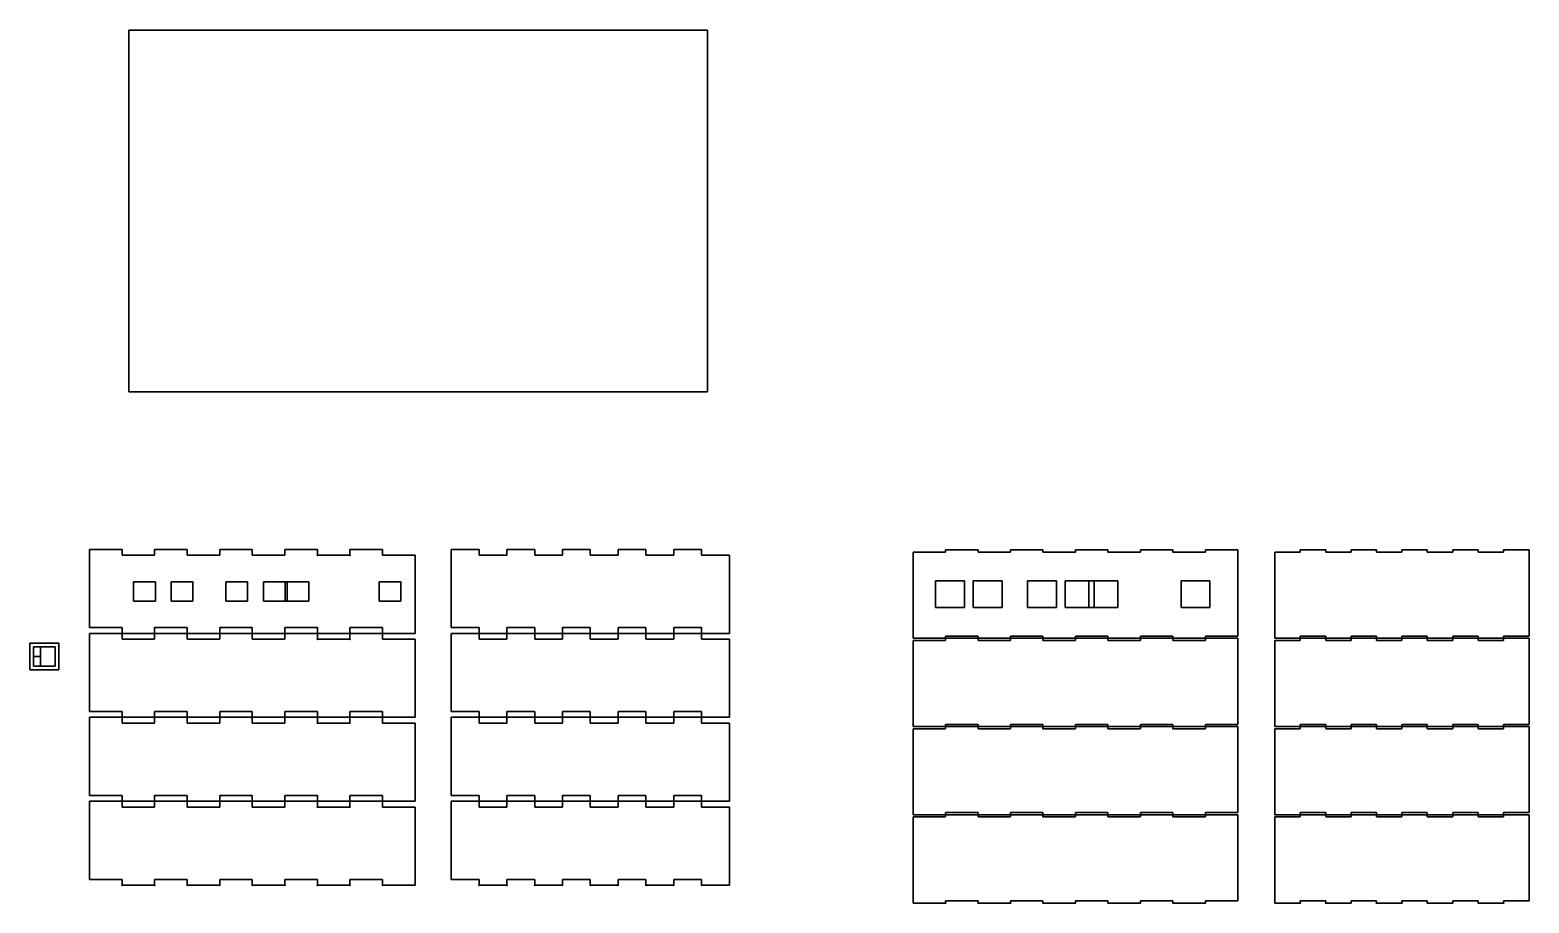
# Model space of a CAD drawing. Header units: millimetres. Extents: x 14254 to 24907, y 5288 to 8625.
# Drawn here: x 20767 to 22839, y 7418 to 8625 of the extents above; entities that cross this region are included whole.
import ezdxf

# ---------------------------------------------------------------- set-up
doc = ezdxf.new("R2010")
doc.units = ezdxf.units.MM
doc.layers.add('Tyk fuldstregslinje (Optegning)', color=7, linetype='Continuous', lineweight=30)

msp = doc.modelspace()

# ---------------------------------------------------------------- linework, layer by layer
at = {"layer": 'Tyk fuldstregslinje (Optegning)'}
for p, q in [((21703.8, 8624.8), (20903.8, 8624.8)), ((20903.8, 8624.8), (20903.8, 8124.8)), ((21703.8, 8124.8), (21703.8, 8624.8)), ((20903.8, 8124.8), (21703.8, 8124.8)), ((20849.4, 7898.8), (20849.4, 7906.8)), ((20849.4, 7906.8), (20894.4, 7906.8)), ((20849.4, 7798.8), (20849.4, 7898.8)), ((20894.4, 7898.8), (20894.4, 7906.8)), ((20894.4, 7898.8), (20939.4, 7898.8)), ((20939.4, 7898.8), (20894.4, 7898.8)), ((20939.4, 7898.8), (20939.4, 7906.8)), ((20939.4, 7906.8), (20984.4, 7906.8)), ((20984.4, 7898.8), (20984.4, 7906.8)), ((21029.4, 7898.8), (20984.4, 7898.8)), ((20984.4, 7898.8), (21029.4, 7898.8)), ((21029.4, 7898.8), (21029.4, 7906.8)), ((21029.4, 7906.8), (21074.4, 7906.8)), ((21074.4, 7898.8), (21074.4, 7906.8)), ((21119.4, 7898.8), (21074.4, 7898.8)), ((21074.4, 7898.8), (21119.4, 7898.8)), ((21119.4, 7898.8), (21119.4, 7906.8)), ((21119.4, 7906.8), (21164.4, 7906.8)), ((21164.4, 7898.8), (21164.4, 7906.8)), ((21209.4, 7898.8), (21164.4, 7898.8)), ((21164.4, 7898.8), (21209.4, 7898.8)), ((21209.4, 7898.8), (21209.4, 7906.8)), ((21209.4, 7906.8), (21254.4, 7906.8)), ((21254.4, 7898.8), (21254.4, 7906.8)), ((21299.4, 7898.8), (21254.4, 7898.8)), ((21254.4, 7898.8), (21299.4, 7898.8)), ((21299.4, 7798.8), (21299.4, 7898.8)), ((21349.4, 7898.8), (21349.4, 7906.8)), ((21387.8, 7906.8), (21349.4, 7906.8)), ((21349.4, 7898.8), (21349.4, 7798.8)), ((21387.8, 7898.8), (21387.8, 7906.8)), ((21387.8, 7898.8), (21426.3, 7898.8)), ((21426.3, 7898.8), (21426.3, 7906.8)), ((21464.7, 7906.8), (21426.3, 7906.8)), ((21464.7, 7898.8), (21464.7, 7906.8)), ((21464.7, 7898.8), (21503.1, 7898.8)), ((21503.1, 7898.8), (21503.1, 7906.8)), ((21541.6, 7906.8), (21503.1, 7906.8)), ((21541.6, 7898.8), (21541.6, 7906.8)), ((21541.6, 7898.8), (21580, 7898.8)), ((21580, 7898.8), (21580, 7906.8)), ((21618.5, 7906.8), (21580, 7906.8)), ((21618.5, 7898.8), (21618.5, 7906.8)), ((21618.5, 7898.8), (21656.9, 7898.8)), ((21695.3, 7906.8), (21656.9, 7906.8)), ((21656.9, 7898.8), (21656.9, 7906.8)), ((21695.3, 7898.8), (21695.3, 7906.8)), ((21695.3, 7898.8), (21733.8, 7898.8)), ((21733.8, 7898.8), (21733.8, 7798.8)), ((21987.7, 7787.1), (21987.7, 7903.1)), ((21987.7, 7903.1), (22032.6, 7903.1)), ((22032.6, 7903.1), (22032.6, 7906.1)), ((22077.5, 7906.1), (22032.6, 7906.1)), ((22077.5, 7903.1), (22077.5, 7906.1)), ((22077.5, 7903.1), (22122.4, 7903.1)), ((22122.4, 7903.1), (22122.4, 7906.1)), ((22167.3, 7906.1), (22122.4, 7906.1)), ((22167.3, 7903.1), (22167.3, 7906.1)), ((22167.3, 7903.1), (22212.2, 7903.1)), ((22212.2, 7903.1), (22212.2, 7906.1)), ((22257.1, 7906.1), (22212.2, 7906.1)), ((22257.1, 7903.1), (22257.1, 7906.1)), ((22257.1, 7903.1), (22302, 7903.1)), ((22302, 7903.1), (22302, 7906.1)), ((22346.9, 7906.1), (22302, 7906.1)), ((22346.9, 7903.1), (22346.9, 7906.1)), ((22346.9, 7903.1), (22391.8, 7903.1)), ((22436.7, 7906.1), (22391.8, 7906.1)), ((22391.8, 7903.1), (22391.8, 7906.1)), ((22436.7, 7903.1), (22436.7, 7906.1)), ((22436.7, 7787.1), (22436.7, 7903.1)), ((22487.7, 7903.1), (22522.8, 7903.1)), ((22487.7, 7903.1), (22487.7, 7787.1)), ((22522.8, 7903.1), (22522.8, 7906.1)), ((22558, 7906.1), (22522.8, 7906.1)), ((22558, 7903.1), (22558, 7906.1)), ((22558, 7903.1), (22593.1, 7903.1)), ((22593.1, 7903.1), (22593.1, 7906.1)), ((22628.2, 7906.1), (22593.1, 7906.1)), ((22628.2, 7903.1), (22628.2, 7906.1)), ((22628.2, 7903.1), (22663.4, 7903.1)), ((22663.4, 7903.1), (22663.4, 7906.1)), ((22698.5, 7906.1), (22663.4, 7906.1)), ((22698.5, 7903.1), (22698.5, 7906.1)), ((22698.5, 7903.1), (22733.6, 7903.1)), ((22733.6, 7903.1), (22733.6, 7906.1)), ((22768.8, 7906.1), (22733.6, 7906.1)), ((22768.8, 7903.1), (22768.8, 7906.1)), ((22768.8, 7903.1), (22803.9, 7903.1)), ((22839.1, 7906.1), (22803.9, 7906.1)), ((22803.9, 7903.1), (22803.9, 7906.1)), ((22839.1, 7903.1), (22839.1, 7906.1)), ((22839.1, 7903.1), (22839.1, 7787.1)), ((20910.4, 7835.3), (20910.4, 7862.3)), ((20910.4, 7862.3), (20940.4, 7862.3)), ((20940.4, 7862.3), (20940.4, 7835.3)), ((20962.4, 7835.3), (20962.4, 7862.3)), ((20962.4, 7862.3), (20992.4, 7862.3)), ((20992.4, 7862.3), (20992.4, 7835.3)), ((21037.7, 7835.3), (21037.7, 7862.3)), ((21037.7, 7862.3), (21067.7, 7862.3)), ((21067.7, 7862.3), (21067.7, 7835.3)), ((21089.7, 7835.3), (21089.7, 7862.3)), ((21089.7, 7862.3), (21122.5, 7862.3)), ((21119.7, 7862.3), (21119.7, 7835.3)), ((21122.5, 7835.3), (21122.5, 7862.3)), ((21122.5, 7862.3), (21152.5, 7862.3)), ((21152.5, 7862.3), (21152.5, 7835.3)), ((21249.8, 7835.3), (21249.8, 7862.3)), ((21249.8, 7862.3), (21279.8, 7862.3)), ((21279.8, 7862.3), (21279.8, 7835.3)), ((22018.7, 7826.6), (22018.7, 7863.6)), ((22018.7, 7863.6), (22058.7, 7863.6)), ((22058.7, 7863.6), (22058.7, 7826.6)), ((22070.7, 7826.6), (22070.7, 7863.6)), ((22070.7, 7863.6), (22110.7, 7863.6)), ((22110.7, 7863.6), (22110.7, 7826.6)), ((22146, 7826.6), (22146, 7863.6)), ((22146, 7863.6), (22186, 7863.6)), ((22186, 7863.6), (22186, 7826.6)), ((22198, 7826.6), (22198, 7863.6)), ((22198, 7863.6), (22238, 7863.6)), ((22230.8, 7826.6), (22230.8, 7863.6)), ((22230.8, 7863.6), (22270.8, 7863.6)), ((22238, 7863.6), (22238, 7826.6)), ((22270.8, 7863.6), (22270.8, 7826.6)), ((22358.1, 7826.6), (22358.1, 7863.6)), ((22358.1, 7863.6), (22398.1, 7863.6)), ((22398.1, 7863.6), (22398.1, 7826.6)), ((20940.4, 7835.3), (20910.4, 7835.3)), ((20992.4, 7835.3), (20962.4, 7835.3)), ((21067.7, 7835.3), (21037.7, 7835.3)), ((21122.5, 7835.3), (21089.7, 7835.3)), ((21152.5, 7835.3), (21122.5, 7835.3)), ((21279.8, 7835.3), (21249.8, 7835.3)), ((22058.7, 7826.6), (22018.7, 7826.6)), ((22110.7, 7826.6), (22070.7, 7826.6)), ((22186, 7826.6), (22146, 7826.6)), ((22238, 7826.6), (22198, 7826.6)), ((22270.8, 7826.6), (22230.8, 7826.6)), ((22398.1, 7826.6), (22358.1, 7826.6)), ((20894.4, 7798.8), (20849.4, 7798.8)), ((21299.4, 7790.8), (20849.4, 7790.8)), ((20849.4, 7782.8), (20849.4, 7790.8)), ((20894.4, 7790.8), (20894.4, 7798.8)), ((20894.4, 7782.8), (20894.4, 7790.8)), ((20939.4, 7790.8), (20939.4, 7798.8)), ((20984.4, 7798.8), (20939.4, 7798.8)), ((20939.4, 7782.8), (20939.4, 7790.8)), ((20984.4, 7790.8), (20984.4, 7798.8)), ((20984.4, 7782.8), (20984.4, 7790.8)), ((21029.4, 7790.8), (21029.4, 7798.8)), ((21074.4, 7798.8), (21029.4, 7798.8)), ((21029.4, 7782.8), (21029.4, 7790.8)), ((21074.4, 7790.8), (21074.4, 7798.8)), ((21074.4, 7782.8), (21074.4, 7790.8)), ((21119.4, 7790.8), (21119.4, 7798.8)), ((21164.4, 7798.8), (21119.4, 7798.8)), ((21119.4, 7782.8), (21119.4, 7790.8)), ((21164.4, 7790.8), (21164.4, 7798.8)), ((21164.4, 7782.8), (21164.4, 7790.8)), ((21254.4, 7798.8), (21209.4, 7798.8)), ((21209.4, 7790.8), (21209.4, 7798.8)), ((21209.4, 7782.8), (21209.4, 7790.8)), ((21254.4, 7790.8), (21254.4, 7798.8)), ((21254.4, 7782.8), (21254.4, 7790.8)), ((21299.4, 7790.8), (21299.4, 7798.8)), ((21387.8, 7798.8), (21349.4, 7798.8)), ((21387.8, 7790.8), (21349.4, 7790.8)), ((21349.4, 7782.8), (21349.4, 7790.8)), ((21387.8, 7790.8), (21387.8, 7798.8)), ((21426.3, 7790.8), (21387.8, 7790.8)), ((21387.8, 7782.8), (21387.8, 7790.8)), ((21426.3, 7790.8), (21426.3, 7798.8)), ((21464.7, 7798.8), (21426.3, 7798.8)), ((21464.7, 7790.8), (21426.3, 7790.8)), ((21426.3, 7782.8), (21426.3, 7790.8)), ((21464.7, 7790.8), (21464.7, 7798.8)), ((21503.1, 7790.8), (21464.7, 7790.8)), ((21464.7, 7782.8), (21464.7, 7790.8)), ((21503.1, 7790.8), (21503.1, 7798.8)), ((21541.6, 7798.8), (21503.1, 7798.8)), ((21541.6, 7790.8), (21503.1, 7790.8)), ((21503.1, 7782.8), (21503.1, 7790.8)), ((21541.6, 7790.8), (21541.6, 7798.8)), ((21580, 7790.8), (21541.6, 7790.8)), ((21541.6, 7782.8), (21541.6, 7790.8)), ((21580, 7790.8), (21580, 7798.8)), ((21618.5, 7798.8), (21580, 7798.8)), ((21618.5, 7790.8), (21580, 7790.8)), ((21580, 7782.8), (21580, 7790.8)), ((21618.5, 7790.8), (21618.5, 7798.8)), ((21656.9, 7790.8), (21618.5, 7790.8)), ((21618.5, 7782.8), (21618.5, 7790.8)), ((21695.3, 7798.8), (21656.9, 7798.8)), ((21656.9, 7790.8), (21656.9, 7798.8)), ((21695.3, 7790.8), (21656.9, 7790.8)), ((21656.9, 7782.8), (21656.9, 7790.8)), ((21695.3, 7790.8), (21695.3, 7798.8)), ((21733.8, 7790.8), (21695.3, 7790.8)), ((21695.3, 7782.8), (21695.3, 7790.8)), ((21733.8, 7790.8), (21733.8, 7798.8)), ((20767.1, 7740.3), (20767.1, 7777.3)), ((20767.1, 7777.3), (20807.1, 7777.3)), ((20772.1, 7745.3), (20772.1, 7772.3)), ((20772.1, 7772.3), (20802.1, 7772.3)), ((20781.8, 7745.3), (20781.8, 7772.3)), ((20802.1, 7772.3), (20802.1, 7745.3)), ((20807.1, 7777.3), (20807.1, 7740.3)), ((20849.4, 7682.8), (20849.4, 7782.8)), ((20939.4, 7782.8), (20894.4, 7782.8)), ((21029.4, 7782.8), (20984.4, 7782.8)), ((21119.4, 7782.8), (21074.4, 7782.8)), ((21209.4, 7782.8), (21164.4, 7782.8)), ((21299.4, 7782.8), (21254.4, 7782.8)), ((21299.4, 7682.8), (21299.4, 7782.8)), ((21349.4, 7782.8), (21349.4, 7682.8)), ((21387.8, 7782.8), (21426.3, 7782.8)), ((21464.7, 7782.8), (21503.1, 7782.8)), ((21541.6, 7782.8), (21580, 7782.8)), ((21618.5, 7782.8), (21656.9, 7782.8)), ((21695.3, 7782.8), (21733.8, 7782.8)), ((21733.8, 7782.8), (21733.8, 7682.8)), ((21987.7, 7784.1), (21987.7, 7787.1)), ((22032.6, 7784.1), (21987.7, 7784.1)), ((21987.7, 7665.1), (21987.7, 7781.1)), ((21987.7, 7781.1), (22032.6, 7781.1)), ((22032.6, 7784.1), (22032.6, 7787.1)), ((22077.5, 7787.1), (22032.6, 7787.1)), ((22077.5, 7784.1), (22032.6, 7784.1)), ((22032.6, 7781.1), (22032.6, 7784.1)), ((22077.5, 7784.1), (22077.5, 7787.1)), ((22122.4, 7784.1), (22077.5, 7784.1)), ((22077.5, 7781.1), (22077.5, 7784.1)), ((22077.5, 7781.1), (22122.4, 7781.1)), ((22122.4, 7784.1), (22122.4, 7787.1)), ((22167.3, 7787.1), (22122.4, 7787.1)), ((22167.3, 7784.1), (22122.4, 7784.1)), ((22122.4, 7781.1), (22122.4, 7784.1)), ((22167.3, 7784.1), (22167.3, 7787.1)), ((22212.2, 7784.1), (22167.3, 7784.1)), ((22167.3, 7781.1), (22167.3, 7784.1)), ((22167.3, 7781.1), (22212.2, 7781.1)), ((22212.2, 7784.1), (22212.2, 7787.1)), ((22257.1, 7787.1), (22212.2, 7787.1)), ((22257.1, 7784.1), (22212.2, 7784.1)), ((22212.2, 7781.1), (22212.2, 7784.1)), ((22257.1, 7784.1), (22257.1, 7787.1)), ((22302, 7784.1), (22257.1, 7784.1)), ((22257.1, 7781.1), (22257.1, 7784.1)), ((22257.1, 7781.1), (22302, 7781.1)), ((22302, 7784.1), (22302, 7787.1)), ((22346.9, 7787.1), (22302, 7787.1)), ((22346.9, 7784.1), (22302, 7784.1)), ((22302, 7781.1), (22302, 7784.1)), ((22346.9, 7784.1), (22346.9, 7787.1)), ((22391.8, 7784.1), (22346.9, 7784.1)), ((22346.9, 7781.1), (22346.9, 7784.1)), ((22346.9, 7781.1), (22391.8, 7781.1)), ((22436.7, 7787.1), (22391.8, 7787.1)), ((22391.8, 7784.1), (22391.8, 7787.1)), ((22436.7, 7784.1), (22391.8, 7784.1)), ((22391.8, 7781.1), (22391.8, 7784.1)), ((22436.7, 7781.1), (22436.7, 7784.1)), ((22436.7, 7665.1), (22436.7, 7781.1)), ((22487.7, 7784.1), (22487.7, 7787.1)), ((22522.8, 7784.1), (22487.7, 7784.1)), ((22487.7, 7781.1), (22522.8, 7781.1)), ((22487.7, 7781.1), (22487.7, 7665.1)), ((22522.8, 7784.1), (22522.8, 7787.1)), ((22558, 7787.1), (22522.8, 7787.1)), ((22558, 7784.1), (22522.8, 7784.1)), ((22522.8, 7781.1), (22522.8, 7784.1)), ((22558, 7784.1), (22558, 7787.1)), ((22593.1, 7784.1), (22558, 7784.1)), ((22558, 7781.1), (22558, 7784.1)), ((22558, 7781.1), (22593.1, 7781.1)), ((22593.1, 7784.1), (22593.1, 7787.1)), ((22628.2, 7787.1), (22593.1, 7787.1)), ((22628.2, 7784.1), (22593.1, 7784.1)), ((22593.1, 7781.1), (22593.1, 7784.1)), ((22628.2, 7784.1), (22628.2, 7787.1)), ((22663.4, 7784.1), (22628.2, 7784.1)), ((22628.2, 7781.1), (22628.2, 7784.1)), ((22628.2, 7781.1), (22663.4, 7781.1)), ((22663.4, 7784.1), (22663.4, 7787.1)), ((22698.5, 7787.1), (22663.4, 7787.1)), ((22698.5, 7784.1), (22663.4, 7784.1)), ((22663.4, 7781.1), (22663.4, 7784.1)), ((22698.5, 7784.1), (22698.5, 7787.1)), ((22733.6, 7784.1), (22698.5, 7784.1)), ((22698.5, 7781.1), (22698.5, 7784.1)), ((22698.5, 7781.1), (22733.6, 7781.1)), ((22733.6, 7784.1), (22733.6, 7787.1)), ((22768.8, 7787.1), (22733.6, 7787.1)), ((22768.8, 7784.1), (22733.6, 7784.1)), ((22733.6, 7781.1), (22733.6, 7784.1)), ((22768.8, 7784.1), (22768.8, 7787.1)), ((22803.9, 7784.1), (22768.8, 7784.1)), ((22768.8, 7781.1), (22768.8, 7784.1)), ((22768.8, 7781.1), (22803.9, 7781.1)), ((22839.1, 7787.1), (22803.9, 7787.1)), ((22803.9, 7784.1), (22803.9, 7787.1)), ((22839.1, 7784.1), (22803.9, 7784.1)), ((22803.9, 7781.1), (22803.9, 7784.1)), ((22839.1, 7781.1), (22839.1, 7784.1)), ((22839.1, 7781.1), (22839.1, 7665.1)), ((20781.8, 7758.8), (20772.1, 7758.8)), ((20807.1, 7740.3), (20767.1, 7740.3)), ((20802.1, 7745.3), (20772.1, 7745.3)), ((20894.4, 7682.8), (20849.4, 7682.8)), ((21299.4, 7674.8), (20849.4, 7674.8)), ((20849.4, 7666.8), (20849.4, 7674.8)), ((20849.4, 7566.8), (20849.4, 7666.8)), ((20894.4, 7674.8), (20894.4, 7682.8)), ((20894.4, 7666.8), (20894.4, 7674.8)), ((20939.4, 7666.8), (20894.4, 7666.8)), ((20984.4, 7682.8), (20939.4, 7682.8)), ((20939.4, 7674.8), (20939.4, 7682.8)), ((20939.4, 7666.8), (20939.4, 7674.8)), ((20984.4, 7674.8), (20984.4, 7682.8)), ((20984.4, 7666.8), (20984.4, 7674.8)), ((21029.4, 7666.8), (20984.4, 7666.8)), ((21074.4, 7682.8), (21029.4, 7682.8)), ((21029.4, 7674.8), (21029.4, 7682.8)), ((21029.4, 7666.8), (21029.4, 7674.8)), ((21074.4, 7674.8), (21074.4, 7682.8)), ((21074.4, 7666.8), (21074.4, 7674.8)), ((21119.4, 7666.8), (21074.4, 7666.8)), ((21164.4, 7682.8), (21119.4, 7682.8)), ((21119.4, 7674.8), (21119.4, 7682.8)), ((21119.4, 7666.8), (21119.4, 7674.8)), ((21164.4, 7674.8), (21164.4, 7682.8)), ((21164.4, 7666.8), (21164.4, 7674.8)), ((21209.4, 7666.8), (21164.4, 7666.8)), ((21254.4, 7682.8), (21209.4, 7682.8)), ((21209.4, 7674.8), (21209.4, 7682.8)), ((21209.4, 7666.8), (21209.4, 7674.8)), ((21254.4, 7674.8), (21254.4, 7682.8)), ((21254.4, 7666.8), (21254.4, 7674.8)), ((21299.4, 7666.8), (21254.4, 7666.8)), ((21299.4, 7674.8), (21299.4, 7682.8)), ((21299.4, 7566.8), (21299.4, 7666.8)), ((21387.8, 7682.8), (21349.4, 7682.8)), ((21387.8, 7674.8), (21349.4, 7674.8)), ((21349.4, 7666.8), (21349.4, 7674.8)), ((21349.4, 7666.8), (21349.4, 7566.8)), ((21387.8, 7674.8), (21387.8, 7682.8)), ((21426.3, 7674.8), (21387.8, 7674.8)), ((21387.8, 7666.8), (21387.8, 7674.8)), ((21387.8, 7666.8), (21426.3, 7666.8)), ((21464.7, 7682.8), (21426.3, 7682.8)), ((21426.3, 7674.8), (21426.3, 7682.8)), ((21464.7, 7674.8), (21426.3, 7674.8)), ((21426.3, 7666.8), (21426.3, 7674.8)), ((21464.7, 7674.8), (21464.7, 7682.8)), ((21503.1, 7674.8), (21464.7, 7674.8)), ((21464.7, 7666.8), (21464.7, 7674.8)), ((21464.7, 7666.8), (21503.1, 7666.8)), ((21541.6, 7682.8), (21503.1, 7682.8)), ((21503.1, 7674.8), (21503.1, 7682.8)), ((21541.6, 7674.8), (21503.1, 7674.8)), ((21503.1, 7666.8), (21503.1, 7674.8)), ((21541.6, 7674.8), (21541.6, 7682.8)), ((21580, 7674.8), (21541.6, 7674.8)), ((21541.6, 7666.8), (21541.6, 7674.8)), ((21541.6, 7666.8), (21580, 7666.8)), ((21618.5, 7682.8), (21580, 7682.8)), ((21580, 7674.8), (21580, 7682.8)), ((21618.5, 7674.8), (21580, 7674.8)), ((21580, 7666.8), (21580, 7674.8)), ((21618.5, 7674.8), (21618.5, 7682.8)), ((21656.9, 7674.8), (21618.5, 7674.8)), ((21618.5, 7666.8), (21618.5, 7674.8)), ((21618.5, 7666.8), (21656.9, 7666.8)), ((21695.3, 7682.8), (21656.9, 7682.8)), ((21656.9, 7674.8), (21656.9, 7682.8)), ((21695.3, 7674.8), (21656.9, 7674.8)), ((21656.9, 7666.8), (21656.9, 7674.8)), ((21695.3, 7674.8), (21695.3, 7682.8)), ((21733.8, 7674.8), (21695.3, 7674.8)), ((21695.3, 7666.8), (21695.3, 7674.8)), ((21695.3, 7666.8), (21733.8, 7666.8)), ((21733.8, 7674.8), (21733.8, 7682.8)), ((21733.8, 7666.8), (21733.8, 7566.8)), ((21987.7, 7662.1), (21987.7, 7665.1)), ((22032.6, 7662.1), (21987.7, 7662.1)), ((21987.7, 7543.1), (21987.7, 7659.1)), ((21987.7, 7659.1), (22032.6, 7659.1)), ((22077.5, 7665.1), (22032.6, 7665.1)), ((22032.6, 7662.1), (22032.6, 7665.1)), ((22077.5, 7662.1), (22032.6, 7662.1)), ((22032.6, 7659.1), (22032.6, 7662.1)), ((22077.5, 7662.1), (22077.5, 7665.1)), ((22122.4, 7662.1), (22077.5, 7662.1)), ((22077.5, 7659.1), (22077.5, 7662.1)), ((22077.5, 7659.1), (22122.4, 7659.1)), ((22167.3, 7665.1), (22122.4, 7665.1)), ((22122.4, 7662.1), (22122.4, 7665.1)), ((22167.3, 7662.1), (22122.4, 7662.1)), ((22122.4, 7659.1), (22122.4, 7662.1)), ((22167.3, 7662.1), (22167.3, 7665.1)), ((22212.2, 7662.1), (22167.3, 7662.1)), ((22167.3, 7659.1), (22167.3, 7662.1)), ((22167.3, 7659.1), (22212.2, 7659.1)), ((22257.1, 7665.1), (22212.2, 7665.1)), ((22212.2, 7662.1), (22212.2, 7665.1)), ((22257.1, 7662.1), (22212.2, 7662.1)), ((22212.2, 7659.1), (22212.2, 7662.1)), ((22257.1, 7662.1), (22257.1, 7665.1)), ((22302, 7662.1), (22257.1, 7662.1)), ((22257.1, 7659.1), (22257.1, 7662.1)), ((22257.1, 7659.1), (22302, 7659.1)), ((22346.9, 7665.1), (22302, 7665.1)), ((22302, 7662.1), (22302, 7665.1)), ((22346.9, 7662.1), (22302, 7662.1)), ((22302, 7659.1), (22302, 7662.1)), ((22346.9, 7662.1), (22346.9, 7665.1)), ((22391.8, 7662.1), (22346.9, 7662.1)), ((22346.9, 7659.1), (22346.9, 7662.1)), ((22346.9, 7659.1), (22391.8, 7659.1)), ((22436.7, 7665.1), (22391.8, 7665.1)), ((22391.8, 7662.1), (22391.8, 7665.1)), ((22436.7, 7662.1), (22391.8, 7662.1)), ((22391.8, 7659.1), (22391.8, 7662.1)), ((22436.7, 7659.1), (22436.7, 7662.1)), ((22436.7, 7543.1), (22436.7, 7659.1)), ((22487.7, 7662.1), (22487.7, 7665.1)), ((22522.8, 7662.1), (22487.7, 7662.1)), ((22487.7, 7659.1), (22522.8, 7659.1)), ((22487.7, 7659.1), (22487.7, 7543.1)), ((22558, 7665.1), (22522.8, 7665.1)), ((22522.8, 7662.1), (22522.8, 7665.1)), ((22558, 7662.1), (22522.8, 7662.1)), ((22522.8, 7659.1), (22522.8, 7662.1)), ((22558, 7662.1), (22558, 7665.1)), ((22593.1, 7662.1), (22558, 7662.1)), ((22558, 7659.1), (22558, 7662.1)), ((22558, 7659.1), (22593.1, 7659.1)), ((22628.2, 7665.1), (22593.1, 7665.1)), ((22593.1, 7662.1), (22593.1, 7665.1)), ((22628.2, 7662.1), (22593.1, 7662.1)), ((22593.1, 7659.1), (22593.1, 7662.1)), ((22628.2, 7662.1), (22628.2, 7665.1)), ((22663.4, 7662.1), (22628.2, 7662.1)), ((22628.2, 7659.1), (22628.2, 7662.1)), ((22628.2, 7659.1), (22663.4, 7659.1)), ((22698.5, 7665.1), (22663.4, 7665.1)), ((22663.4, 7662.1), (22663.4, 7665.1)), ((22698.5, 7662.1), (22663.4, 7662.1)), ((22663.4, 7659.1), (22663.4, 7662.1)), ((22698.5, 7662.1), (22698.5, 7665.1)), ((22733.6, 7662.1), (22698.5, 7662.1)), ((22698.5, 7659.1), (22698.5, 7662.1)), ((22698.5, 7659.1), (22733.6, 7659.1)), ((22768.8, 7665.1), (22733.6, 7665.1)), ((22733.6, 7662.1), (22733.6, 7665.1)), ((22768.8, 7662.1), (22733.6, 7662.1)), ((22733.6, 7659.1), (22733.6, 7662.1)), ((22768.8, 7662.1), (22768.8, 7665.1)), ((22803.9, 7662.1), (22768.8, 7662.1)), ((22768.8, 7659.1), (22768.8, 7662.1)), ((22768.8, 7659.1), (22803.9, 7659.1)), ((22839.1, 7665.1), (22803.9, 7665.1)), ((22803.9, 7662.1), (22803.9, 7665.1)), ((22839.1, 7662.1), (22803.9, 7662.1)), ((22803.9, 7659.1), (22803.9, 7662.1)), ((22839.1, 7659.1), (22839.1, 7662.1)), ((22839.1, 7659.1), (22839.1, 7543.1)), ((20894.4, 7566.8), (20849.4, 7566.8)), ((20894.4, 7558.8), (20894.4, 7566.8)), ((20984.4, 7566.8), (20939.4, 7566.8)), ((20939.4, 7558.8), (20939.4, 7566.8)), ((20984.4, 7558.8), (20984.4, 7566.8)), ((21074.4, 7566.8), (21029.4, 7566.8)), ((21029.4, 7558.8), (21029.4, 7566.8)), ((21074.4, 7558.8), (21074.4, 7566.8)), ((21164.4, 7566.8), (21119.4, 7566.8)), ((21119.4, 7558.8), (21119.4, 7566.8)), ((21164.4, 7558.8), (21164.4, 7566.8)), ((21254.4, 7566.8), (21209.4, 7566.8)), ((21209.4, 7558.8), (21209.4, 7566.8)), ((21254.4, 7558.8), (21254.4, 7566.8)), ((21299.4, 7558.8), (21299.4, 7566.8)), ((21387.8, 7566.8), (21349.4, 7566.8)), ((21387.8, 7558.8), (21387.8, 7566.8)), ((21464.7, 7566.8), (21426.3, 7566.8)), ((21426.3, 7558.8), (21426.3, 7566.8)), ((21464.7, 7558.8), (21464.7, 7566.8)), ((21541.6, 7566.8), (21503.1, 7566.8)), ((21503.1, 7558.8), (21503.1, 7566.8)), ((21541.6, 7558.8), (21541.6, 7566.8)), ((21618.5, 7566.8), (21580, 7566.8)), ((21580, 7558.8), (21580, 7566.8)), ((21618.5, 7558.8), (21618.5, 7566.8)), ((21695.3, 7566.8), (21656.9, 7566.8)), ((21656.9, 7558.8), (21656.9, 7566.8)), ((21695.3, 7558.8), (21695.3, 7566.8)), ((21733.8, 7558.8), (21733.8, 7566.8)), ((21299.4, 7558.8), (20849.4, 7558.8)), ((20849.4, 7550.8), (20849.4, 7558.8)), ((20849.4, 7450.8), (20849.4, 7550.8)), ((20894.4, 7550.8), (20894.4, 7558.8)), ((20939.4, 7550.8), (20894.4, 7550.8)), ((20939.4, 7550.8), (20939.4, 7558.8)), ((20984.4, 7550.8), (20984.4, 7558.8)), ((21029.4, 7550.8), (20984.4, 7550.8)), ((21029.4, 7550.8), (21029.4, 7558.8)), ((21074.4, 7550.8), (21074.4, 7558.8)), ((21119.4, 7550.8), (21074.4, 7550.8)), ((21119.4, 7550.8), (21119.4, 7558.8)), ((21164.4, 7550.8), (21164.4, 7558.8)), ((21209.4, 7550.8), (21164.4, 7550.8)), ((21209.4, 7550.8), (21209.4, 7558.8)), ((21254.4, 7550.8), (21254.4, 7558.8)), ((21299.4, 7550.8), (21254.4, 7550.8)), ((21299.4, 7450.8), (21299.4, 7550.8)), ((21387.8, 7558.8), (21349.4, 7558.8)), ((21349.4, 7550.8), (21349.4, 7558.8)), ((21349.4, 7550.8), (21349.4, 7450.8)), ((21426.3, 7558.8), (21387.8, 7558.8)), ((21387.8, 7550.8), (21387.8, 7558.8)), ((21387.8, 7550.8), (21426.3, 7550.8)), ((21464.7, 7558.8), (21426.3, 7558.8)), ((21426.3, 7550.8), (21426.3, 7558.8)), ((21503.1, 7558.8), (21464.7, 7558.8)), ((21464.7, 7550.8), (21464.7, 7558.8)), ((21464.7, 7550.8), (21503.1, 7550.8)), ((21541.6, 7558.8), (21503.1, 7558.8)), ((21503.1, 7550.8), (21503.1, 7558.8)), ((21580, 7558.8), (21541.6, 7558.8)), ((21541.6, 7550.8), (21541.6, 7558.8)), ((21541.6, 7550.8), (21580, 7550.8)), ((21618.5, 7558.8), (21580, 7558.8)), ((21580, 7550.8), (21580, 7558.8)), ((21656.9, 7558.8), (21618.5, 7558.8)), ((21618.5, 7550.8), (21618.5, 7558.8)), ((21618.5, 7550.8), (21656.9, 7550.8)), ((21695.3, 7558.8), (21656.9, 7558.8)), ((21656.9, 7550.8), (21656.9, 7558.8)), ((21733.8, 7558.8), (21695.3, 7558.8)), ((21695.3, 7550.8), (21695.3, 7558.8)), ((21695.3, 7550.8), (21733.8, 7550.8)), ((21733.8, 7550.8), (21733.8, 7450.8)), ((21987.7, 7540.1), (21987.7, 7543.1)), ((22077.5, 7543.1), (22032.6, 7543.1)), ((22032.6, 7540.1), (22032.6, 7543.1)), ((22077.5, 7540.1), (22077.5, 7543.1)), ((22167.3, 7543.1), (22122.4, 7543.1)), ((22122.4, 7540.1), (22122.4, 7543.1)), ((22167.3, 7540.1), (22167.3, 7543.1)), ((22257.1, 7543.1), (22212.2, 7543.1)), ((22212.2, 7540.1), (22212.2, 7543.1)), ((22257.1, 7540.1), (22257.1, 7543.1)), ((22346.9, 7543.1), (22302, 7543.1)), ((22302, 7540.1), (22302, 7543.1)), ((22346.9, 7540.1), (22346.9, 7543.1)), ((22436.7, 7543.1), (22391.8, 7543.1)), ((22391.8, 7540.1), (22391.8, 7543.1)), ((22487.7, 7540.1), (22487.7, 7543.1)), ((22558, 7543.1), (22522.8, 7543.1)), ((22522.8, 7540.1), (22522.8, 7543.1)), ((22558, 7540.1), (22558, 7543.1)), ((22628.2, 7543.1), (22593.1, 7543.1)), ((22593.1, 7540.1), (22593.1, 7543.1)), ((22628.2, 7540.1), (22628.2, 7543.1)), ((22698.5, 7543.1), (22663.4, 7543.1)), ((22663.4, 7540.1), (22663.4, 7543.1)), ((22698.5, 7540.1), (22698.5, 7543.1)), ((22768.8, 7543.1), (22733.6, 7543.1)), ((22733.6, 7540.1), (22733.6, 7543.1)), ((22768.8, 7540.1), (22768.8, 7543.1)), ((22839.1, 7543.1), (22803.9, 7543.1)), ((22803.9, 7540.1), (22803.9, 7543.1)), ((22032.6, 7540.1), (21987.7, 7540.1)), ((21987.7, 7421.1), (21987.7, 7537.1)), ((21987.7, 7537.1), (22032.6, 7537.1)), ((22077.5, 7540.1), (22032.6, 7540.1)), ((22032.6, 7537.1), (22032.6, 7540.1)), ((22122.4, 7540.1), (22077.5, 7540.1)), ((22077.5, 7537.1), (22077.5, 7540.1)), ((22077.5, 7537.1), (22122.4, 7537.1)), ((22167.3, 7540.1), (22122.4, 7540.1)), ((22122.4, 7537.1), (22122.4, 7540.1)), ((22212.2, 7540.1), (22167.3, 7540.1)), ((22167.3, 7537.1), (22167.3, 7540.1)), ((22167.3, 7537.1), (22212.2, 7537.1)), ((22257.1, 7540.1), (22212.2, 7540.1)), ((22212.2, 7537.1), (22212.2, 7540.1)), ((22302, 7540.1), (22257.1, 7540.1)), ((22257.1, 7537.1), (22257.1, 7540.1)), ((22257.1, 7537.1), (22302, 7537.1)), ((22346.9, 7540.1), (22302, 7540.1)), ((22302, 7537.1), (22302, 7540.1)), ((22391.8, 7540.1), (22346.9, 7540.1)), ((22346.9, 7537.1), (22346.9, 7540.1)), ((22346.9, 7537.1), (22391.8, 7537.1)), ((22436.7, 7540.1), (22391.8, 7540.1)), ((22391.8, 7537.1), (22391.8, 7540.1)), ((22436.7, 7537.1), (22436.7, 7540.1)), ((22436.7, 7421.1), (22436.7, 7537.1)), ((22522.8, 7540.1), (22487.7, 7540.1)), ((22487.7, 7537.1), (22522.8, 7537.1)), ((22487.7, 7537.1), (22487.7, 7421.1)), ((22558, 7540.1), (22522.8, 7540.1)), ((22522.8, 7537.1), (22522.8, 7540.1)), ((22593.1, 7540.1), (22558, 7540.1)), ((22558, 7537.1), (22558, 7540.1)), ((22558, 7537.1), (22593.1, 7537.1)), ((22628.2, 7540.1), (22593.1, 7540.1)), ((22593.1, 7537.1), (22593.1, 7540.1)), ((22663.4, 7540.1), (22628.2, 7540.1)), ((22628.2, 7537.1), (22628.2, 7540.1)), ((22628.2, 7537.1), (22663.4, 7537.1)), ((22698.5, 7540.1), (22663.4, 7540.1)), ((22663.4, 7537.1), (22663.4, 7540.1)), ((22733.6, 7540.1), (22698.5, 7540.1)), ((22698.5, 7537.1), (22698.5, 7540.1)), ((22698.5, 7537.1), (22733.6, 7537.1)), ((22768.8, 7540.1), (22733.6, 7540.1)), ((22733.6, 7537.1), (22733.6, 7540.1)), ((22803.9, 7540.1), (22768.8, 7540.1)), ((22768.8, 7537.1), (22768.8, 7540.1)), ((22768.8, 7537.1), (22803.9, 7537.1)), ((22839.1, 7540.1), (22803.9, 7540.1)), ((22803.9, 7537.1), (22803.9, 7540.1)), ((22839.1, 7537.1), (22839.1, 7540.1)), ((22839.1, 7537.1), (22839.1, 7421.1)), ((20894.4, 7450.8), (20849.4, 7450.8)), ((20894.4, 7442.8), (20894.4, 7450.8)), ((20939.4, 7442.8), (20894.4, 7442.8)), ((20984.4, 7450.8), (20939.4, 7450.8)), ((20939.4, 7442.8), (20939.4, 7450.8)), ((20984.4, 7442.8), (20984.4, 7450.8)), ((21029.4, 7442.8), (20984.4, 7442.8)), ((21074.4, 7450.8), (21029.4, 7450.8)), ((21029.4, 7442.8), (21029.4, 7450.8)), ((21074.4, 7442.8), (21074.4, 7450.8)), ((21119.4, 7442.8), (21074.4, 7442.8)), ((21164.4, 7450.8), (21119.4, 7450.8)), ((21119.4, 7442.8), (21119.4, 7450.8)), ((21164.4, 7442.8), (21164.4, 7450.8)), ((21209.4, 7442.8), (21164.4, 7442.8)), ((21254.4, 7450.8), (21209.4, 7450.8)), ((21209.4, 7442.8), (21209.4, 7450.8)), ((21254.4, 7442.8), (21254.4, 7450.8)), ((21299.4, 7442.8), (21254.4, 7442.8)), ((21299.4, 7442.8), (21299.4, 7450.8)), ((21387.8, 7450.8), (21349.4, 7450.8)), ((21387.8, 7442.8), (21387.8, 7450.8)), ((21426.3, 7442.8), (21387.8, 7442.8)), ((21464.7, 7450.8), (21426.3, 7450.8)), ((21426.3, 7442.8), (21426.3, 7450.8)), ((21464.7, 7442.8), (21464.7, 7450.8)), ((21503.1, 7442.8), (21464.7, 7442.8)), ((21541.6, 7450.8), (21503.1, 7450.8)), ((21503.1, 7442.8), (21503.1, 7450.8)), ((21541.6, 7442.8), (21541.6, 7450.8)), ((21580, 7442.8), (21541.6, 7442.8)), ((21618.5, 7450.8), (21580, 7450.8)), ((21580, 7442.8), (21580, 7450.8)), ((21618.5, 7442.8), (21618.5, 7450.8)), ((21656.9, 7442.8), (21618.5, 7442.8)), ((21695.3, 7450.8), (21656.9, 7450.8)), ((21656.9, 7442.8), (21656.9, 7450.8)), ((21695.3, 7442.8), (21695.3, 7450.8)), ((21733.8, 7442.8), (21695.3, 7442.8)), ((21733.8, 7442.8), (21733.8, 7450.8)), ((21987.7, 7418.1), (21987.7, 7421.1)), ((22032.6, 7418.1), (21987.7, 7418.1)), ((22077.5, 7421.1), (22032.6, 7421.1)), ((22032.6, 7418.1), (22032.6, 7421.1)), ((22077.5, 7418.1), (22077.5, 7421.1)), ((22122.4, 7418.1), (22077.5, 7418.1)), ((22167.3, 7421.1), (22122.4, 7421.1)), ((22122.4, 7418.1), (22122.4, 7421.1)), ((22167.3, 7418.1), (22167.3, 7421.1)), ((22212.2, 7418.1), (22167.3, 7418.1)), ((22257.1, 7421.1), (22212.2, 7421.1)), ((22212.2, 7418.1), (22212.2, 7421.1)), ((22257.1, 7418.1), (22257.1, 7421.1)), ((22302, 7418.1), (22257.1, 7418.1)), ((22346.9, 7421.1), (22302, 7421.1)), ((22302, 7418.1), (22302, 7421.1)), ((22346.9, 7418.1), (22346.9, 7421.1)), ((22391.8, 7418.1), (22346.9, 7418.1)), ((22436.7, 7421.1), (22391.8, 7421.1)), ((22391.8, 7418.1), (22391.8, 7421.1)), ((22487.7, 7418.1), (22487.7, 7421.1)), ((22522.8, 7418.1), (22487.7, 7418.1)), ((22558, 7421.1), (22522.8, 7421.1)), ((22522.8, 7418.1), (22522.8, 7421.1)), ((22558, 7418.1), (22558, 7421.1)), ((22593.1, 7418.1), (22558, 7418.1)), ((22628.2, 7421.1), (22593.1, 7421.1)), ((22593.1, 7418.1), (22593.1, 7421.1)), ((22628.2, 7418.1), (22628.2, 7421.1)), ((22663.4, 7418.1), (22628.2, 7418.1)), ((22698.5, 7421.1), (22663.4, 7421.1)), ((22663.4, 7418.1), (22663.4, 7421.1)), ((22698.5, 7418.1), (22698.5, 7421.1)), ((22733.6, 7418.1), (22698.5, 7418.1)), ((22768.8, 7421.1), (22733.6, 7421.1)), ((22733.6, 7418.1), (22733.6, 7421.1)), ((22768.8, 7418.1), (22768.8, 7421.1)), ((22803.9, 7418.1), (22768.8, 7418.1)), ((22839.1, 7421.1), (22803.9, 7421.1)), ((22803.9, 7418.1), (22803.9, 7421.1))]:
    msp.add_line(p, q, dxfattribs=at)
for p in [(21164.4, 7898.8), (21209.4, 7898.8), (20894.4, 7790.8), (20939.4, 7790.8), (20984.4, 7790.8), (21029.4, 7790.8), (21074.4, 7790.8), (21119.4, 7790.8), (21164.4, 7790.8), (21209.4, 7790.8), (21254.4, 7790.8), (21387.8, 7790.8), (21426.3, 7790.8), (21464.7, 7790.8), (21503.1, 7790.8), (21541.6, 7790.8), (21580, 7790.8), (21618.5, 7790.8), (21656.9, 7790.8), (21695.3, 7790.8), (21164.4, 7782.8), (21209.4, 7782.8), (22032.6, 7784.1), (22077.5, 7784.1), (22122.4, 7784.1), (22167.3, 7784.1), (22212.2, 7784.1), (22257.1, 7784.1), (22302, 7784.1), (22346.9, 7784.1), (22391.8, 7784.1), (22522.8, 7784.1), (22558, 7784.1), (22593.1, 7784.1), (22628.2, 7784.1), (22663.4, 7784.1), (22698.5, 7784.1), (22733.6, 7784.1), (22768.8, 7784.1), (22803.9, 7784.1), (20894.4, 7674.8), (20939.4, 7674.8), (20984.4, 7674.8), (21029.4, 7674.8), (21074.4, 7674.8), (21119.4, 7674.8), (21164.4, 7674.8), (21164.4, 7666.8), (21209.4, 7674.8), (21209.4, 7666.8), (21254.4, 7674.8), (21387.8, 7674.8), (21426.3, 7674.8), (21464.7, 7674.8), (21503.1, 7674.8), (21541.6, 7674.8), (21580, 7674.8), (21618.5, 7674.8), (21656.9, 7674.8), (21695.3, 7674.8), (22032.6, 7662.1), (22077.5, 7662.1), (22122.4, 7662.1), (22167.3, 7662.1), (22212.2, 7662.1), (22257.1, 7662.1), (22302, 7662.1), (22346.9, 7662.1), (22391.8, 7662.1), (22522.8, 7662.1), (22558, 7662.1), (22593.1, 7662.1), (22628.2, 7662.1), (22663.4, 7662.1), (22698.5, 7662.1), (22733.6, 7662.1), (22768.8, 7662.1), (22803.9, 7662.1), (20894.4, 7558.8), (20939.4, 7558.8), (20984.4, 7558.8), (21029.4, 7558.8), (21074.4, 7558.8), (21119.4, 7558.8), (21164.4, 7558.8), (21164.4, 7550.8), (21209.4, 7558.8), (21209.4, 7550.8), (21254.4, 7558.8), (21387.8, 7558.8), (21426.3, 7558.8), (21464.7, 7558.8), (21503.1, 7558.8), (21541.6, 7558.8), (21580, 7558.8), (21618.5, 7558.8), (21656.9, 7558.8), (21695.3, 7558.8), (22032.6, 7540.1), (22077.5, 7540.1), (22122.4, 7540.1), (22167.3, 7540.1), (22212.2, 7540.1), (22257.1, 7540.1), (22302, 7540.1), (22346.9, 7540.1), (22391.8, 7540.1), (22522.8, 7540.1), (22558, 7540.1), (22593.1, 7540.1), (22628.2, 7540.1), (22663.4, 7540.1), (22698.5, 7540.1), (22733.6, 7540.1), (22768.8, 7540.1), (22803.9, 7540.1), (20894.4, 7442.8), (20939.4, 7442.8), (20984.4, 7442.8), (21029.4, 7442.8), (21074.4, 7442.8), (21119.4, 7442.8), (21164.4, 7442.8), (21209.4, 7442.8), (21254.4, 7442.8), (21387.8, 7442.8), (21426.3, 7442.8), (21464.7, 7442.8), (21503.1, 7442.8), (21541.6, 7442.8), (21580, 7442.8), (21618.5, 7442.8), (21656.9, 7442.8), (21695.3, 7442.8), (22032.6, 7418.1), (22077.5, 7418.1), (22122.4, 7418.1), (22167.3, 7418.1), (22212.2, 7418.1), (22257.1, 7418.1), (22302, 7418.1), (22346.9, 7418.1), (22391.8, 7418.1), (22522.8, 7418.1), (22558, 7418.1), (22593.1, 7418.1), (22628.2, 7418.1), (22663.4, 7418.1), (22698.5, 7418.1), (22733.6, 7418.1), (22768.8, 7418.1), (22803.9, 7418.1)]:
    msp.add_point(p, dxfattribs=at)

doc.saveas('drawing.dxf')
